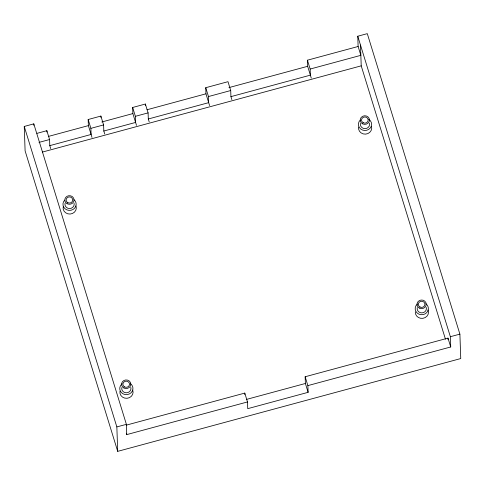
<?xml version="1.0" encoding="UTF-8"?>
<svg xmlns="http://www.w3.org/2000/svg" width="485" height="485" viewBox="0 0 485 485"><rect width="100%" height="100%" fill="white"/><g stroke="black" fill="none" stroke-linecap="round" stroke-linejoin="round"><path stroke-width="0.73" d="M231.836 99.589L230.927 96.642L310.376 75.151L310.164 69.046L360.846 55.332L358.124 46.487L357.766 36.223L367.297 33.647L459.895 334.129L460.75 358.554L117.703 451.353L25.105 150.871L24.25 126.446L33.786 123.863L126.385 424.345L126.743 434.608L247.502 401.938L244.773 393.092L126.197 425.169M36.969 133.363L46.851 130.683L49.579 139.534L49.791 145.639L50.701 148.586M92.011 137.413L88.379 125.621L88.167 119.51L100.874 116.073L103.602 124.918L103.814 131.029L104.724 133.975M136.503 125.379L132.866 113.581L132.654 107.476L145.367 104.039L148.095 112.884L148.307 118.989L149.216 121.941M209.593 105.609L205.955 93.811L205.743 87.706L227.992 81.686L230.714 90.531L230.927 96.642M311.285 78.097L307.648 66.306L307.435 60.195L358.124 46.487M48.518 136.4L88.379 125.621M101.814 121.984L132.866 113.581M147.034 109.749L205.955 93.811M228.932 87.597L307.648 66.306M38.988 142.396L49.579 139.534M49.791 145.639L91.107 134.466L90.889 128.355L103.602 124.918M103.814 131.029L135.594 122.432L135.382 116.321L148.095 112.884M148.307 118.989L208.683 102.656L208.471 96.551L230.714 90.531M42.353 152.09L361.216 65.839L360.488 45.069M117.703 451.353L116.849 426.927L126.385 424.345M247.502 401.938L247.732 408.661L308.114 392.323L307.878 385.605L450.723 346.969L450.365 336.705L459.895 334.129M308.114 392.323L305.386 383.477L305.15 376.76L447.995 338.118L450.723 346.969M246.465 399.416L305.386 383.477M357.766 36.223L450.365 336.705M361.216 65.839L445.466 339.221M307.435 60.195L310.164 69.046M305.15 376.76L307.878 385.605M205.743 87.706L208.471 96.551M132.654 107.476L135.382 116.321M88.167 119.51L90.889 128.355M126.324 433.244L126.743 434.608M24.25 126.446L116.849 426.927M447.995 338.118L448.049 339.621M244.773 393.092L244.828 394.584M145.367 104.039L145.415 105.397M100.874 116.073L100.922 117.431M46.851 130.683L46.899 132.041M33.786 123.863L33.835 125.33M75.975 205.961A6.608 6.141 -2 0 1 70.076 214.049A6.608 6.141 -2 0 1 63.226 206.701M73.969 199.644A6.608 6.141 -2 0 1 74.502 208.314A6.608 6.141 -2 0 1 65.172 208.859A6.608 6.141 -2 0 1 64.632 200.184M74.017 203.045A4.626 4.298 -2 0 1 69.646 208.55A4.626 4.298 -2 0 1 65.081 203.227M132.714 390.098A6.608 6.141 -2 0 1 126.991 398.294A6.608 6.141 -2 0 1 119.983 391.08M428.055 309.976A6.608 6.141 -2 0 1 422.944 318.318A6.608 6.141 -2 0 1 415.305 311.916M371.48 126.282A6.608 6.141 -2 0 1 365.52 134.133A6.608 6.141 -2 0 1 358.591 127.064M130.647 383.817A6.608 6.141 -2 0 1 131.114 392.741A6.608 6.141 -2 0 1 121.499 392.704A6.608 6.141 -2 0 1 122.153 383.787M130.798 387.303A4.626 4.298 -2 0 1 126.427 392.808A4.626 4.298 -2 0 1 121.862 387.485M425.885 303.762A6.608 6.141 -2 0 1 426.703 312.661A6.608 6.141 -2 0 1 417.094 312.952A6.608 6.141 -2 0 1 417.391 304.016M426.224 307.393A4.626 4.298 -2 0 1 421.853 312.892A4.626 4.298 -2 0 1 417.288 307.575M368.691 119.225A6.608 6.141 -2 0 1 370.249 128.04A6.608 6.141 -2 0 1 360.682 129.016A6.608 6.141 -2 0 1 360.24 120.086M369.443 123.135A4.626 4.298 -2 0 1 365.072 128.634A4.626 4.298 -2 0 1 360.507 123.317M67.172 203.748A4.626 4.298 -2 0 0 74.047 199.881A4.626 4.298 -2 0 0 67.039 196.298A4.626 4.298 -2 0 0 67.172 203.748M67.815 202.669A3.304 3.074 -2 0 0 72.726 199.911A3.304 3.074 -2 0 0 67.718 197.353A3.304 3.074 -2 0 0 67.815 202.669M123.954 388.006A4.626 4.298 -2 0 0 130.829 384.138A4.626 4.298 -2 0 0 123.82 380.555A4.626 4.298 -2 0 0 123.954 388.006M124.596 386.927A3.304 3.074 -2 0 0 129.507 384.168A3.304 3.074 -2 0 0 124.499 381.61A3.304 3.074 -2 0 0 124.596 386.927M419.379 308.09A4.626 4.298 -2 0 0 426.254 304.222A4.626 4.298 -2 0 0 419.246 300.645A4.626 4.298 -2 0 0 419.379 308.09M420.022 307.011A3.304 3.074 -2 0 0 424.933 304.253A3.304 3.074 -2 0 0 419.925 301.694A3.304 3.074 -2 0 0 420.022 307.011M362.598 123.833A4.626 4.298 -2 0 0 369.473 119.965A4.626 4.298 -2 0 0 362.465 116.388A4.626 4.298 -2 0 0 362.598 123.833M363.241 122.753A3.304 3.074 -2 0 0 368.151 119.995A3.304 3.074 -2 0 0 363.144 117.437A3.304 3.074 -2 0 0 363.241 122.753"/></g></svg>
